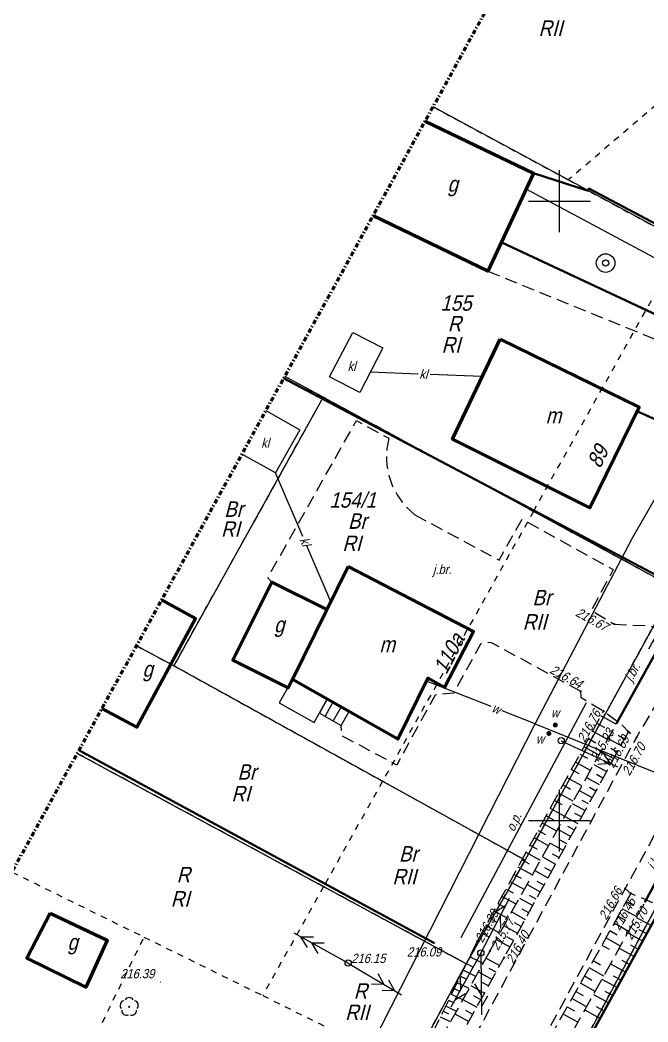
# Model space of a CAD drawing. Extents: x 7449598 to 7450455, y 5563374 to 5564952.
# Drawn here: x 7449656.5 to 7449707.2, y 5563583.7 to 5563664.6 of the extents above; entities that cross this region are included whole.
import ezdxf
from ezdxf.enums import TextEntityAlignment as Align

# ---------------------------------------------------------------- set-up
doc = ezdxf.new("R2010")
doc.units = 0
doc.header["$MEASUREMENT"] = 0
for name, pattern in [('218-500', [1, 0.5, -0.5]), ('420-500', [1.5, 1, -0.5]), ('823-500', [1.75, 1.25, -0.5]), ('DGN Style 4', [0.686427, 0.343214, -0.171607, 0, -0.171607])]:
    doc.linetypes.add(name, pattern=pattern)
for name, color, linetype, lineweight in [('EBTPO_352', 7, 'Continuous', 0), ('EBUPP_316', 7, 'Continuous', 0), ('EDZPD_219', 7, 'Continuous', 0), ('GULENN', 1, 'Continuous', 13), ('GULTPR', 36, 'Continuous', 13), ('GUPELS', 1, 'Continuous', 13), ('GUPWZA', 7, 'Continuous', 0), ('SDRPK_420', 7, 'Continuous', 0), ('SDRPK_432', 7, 'Continuous', 0), ('SDRPT_414', 7, 'Continuous', 0), ('SZOPO_902', 7, 'Continuous', 0), ('SZOPO_903', 7, 'Continuous', 0), ('UEEPA_510', 7, 'Continuous', 0), ('UKKPO_582', 7, 'Continuous', 0), ('UWWPO_581', 7, 'Continuous', 0), ('Warstwa 1', 7, 'Continuous', 0), ('Warstwa 24', 7, 'Continuous', 0), ('Warstwa 26', 7, 'Continuous', 0), ('Warstwa 28', 7, 'Continuous', 0), ('Warstwa 29', 7, 'Continuous', 0), ('Warstwa 3', 7, 'Continuous', 0), ('Warstwa 4', 7, 'Continuous', 0), ('Warstwa 40', 7, 'Continuous', 0), ('Warstwa 45', 7, 'Continuous', 0), ('Warstwa 60', 7, 'Continuous', 0), ('Warstwa 8', 7, 'Continuous', 0), ('WUKPS_403', 7, 'Continuous', 0), ('WUKPS_820', 7, 'Continuous', 0), ('WUKPS_823', 7, 'Continuous', 0), ('WUKPS_824', 7, 'Continuous', 0)]:
    doc.layers.add(name, color=color, linetype=linetype, lineweight=lineweight)
doc.styles.add('Style-WORKING_1250 I 0.26180', font='WORKING_1250.shx', dxfattribs={"oblique": 14.999978})

# ---------------------------------------------------------------- blocks, each defined once
blk = doc.blocks.new('US13')
at = {"layer": 'Warstwa 1', "color": 7, "linetype": 'Continuous', "lineweight": 13}
for radius in [0.75, 0.25]:
    blk.add_circle((0, 0), radius, dxfattribs=at)
blk = doc.blocks.new('922_12')
at = {"layer": 'Warstwa 40', "linetype": 'Continuous', "lineweight": 13}
blk.add_hatch(color=0, dxfattribs=at).paths.add_polyline_path([(-4.5, 0, 1), (4.5, 0, 1)])
at = {"layer": 'Warstwa 40', "color": 0, "linetype": 'Continuous', "lineweight": 13}
blk.add_circle((0, 0), 4.5, dxfattribs=at)
for centre, start, end in [((-35.6, 11.6), 102.14704, 221.85278), ((0, 37.5), 30.14704, 149.85278), ((35.7, 11.6), 318.14704, 77.85278), ((-22, -30.3), 174.14708, 293.85278), ((22.1, -30.3), 246.14704, 5.85278)]:
    blk.add_arc(centre, 37.5, start, end, dxfattribs=at)
blk = doc.blocks.new('140_16')
at = {"layer": 'Warstwa 45', "linetype": 'Continuous', "lineweight": 13}
blk.add_hatch(color=0, dxfattribs=at).paths.add_polyline_path([(4.5, 0, 1), (-4.5, 0, 1)], flags=16)
blk = doc.blocks.new('510_1')
at = {"layer": 'UEEPA_510', "color": 7, "linetype": 'Continuous', "lineweight": 13}
blk.add_circle((0, 0), 0.25, dxfattribs=at)
blk = doc.blocks.new('KOLO')
blk.add_hatch(color=0).paths.add_polyline_path([(0, -5), (-1.2941, -4.82963), (-2.5, -4.33013), (-3.53553, -3.53553), (-4.33013, -2.5), (-4.82963, -1.2941), (-5, 0), (-4.82963, 1.2941), (-4.33013, 2.5), (-3.53553, 3.53553), (-2.5, 4.33013), (-1.2941, 4.82963), (0, 5), (1.2941, 4.82963), (2.5, 4.33013), (3.53553, 3.53553), (4.33013, 2.5), (4.82963, 1.2941), (5, 0), (4.82963, -1.2941), (4.33013, -2.5), (3.53553, -3.53553), (2.5, -4.33013), (1.2941, -4.82963)], flags=16)
blk = doc.blocks.new('SUPE04_2')
at = {"color": 0, "flags": 128}
for points in [[(0, 0), (-100, 0)], [(-69.82163, -10), (-87.14214, 0), (-69.82163, 10)]]:
    blk.add_lwpolyline(points, dxfattribs=at)
blk = doc.blocks.new('SUPE03_1')
at = {"color": 0, "flags": 128}
for points in [[(0, 0), (100, 0)], [(49.82163, 10), (67.14214, 0), (49.82163, -10)], [(69.82163, 10), (87.14214, 0), (69.82163, -10)]]:
    blk.add_lwpolyline(points, dxfattribs=at)
blk = doc.blocks.new('510_29_2')
at = {"layer": 'Warstwa 29', "color": 0, "linetype": 'Continuous', "lineweight": 13}
blk.add_circle((-0.04215, -0.04435), 24.99998, dxfattribs=at)
blk = doc.blocks.new('SUPT01_2')
at = {"color": 0, "flags": 128}
for points in [[(0, 0), (-100, 0)], [(-69.82163, -10), (-87.14214, 0)], [(-67.14214, 0), (-49.82163, 10)]]:
    blk.add_lwpolyline(points, dxfattribs=at)
blk = doc.blocks.new('140_1')
at = {"layer": 'WUKPS_403', "linetype": 'Continuous', "lineweight": 13}
h = blk.add_hatch(color=256, dxfattribs=at)
edge = h.paths.add_edge_path()
edge.add_arc((0, 0), 0.045, 0, 360)
at = {"layer": 'WUKPS_403', "color": 7, "linetype": 'Continuous', "lineweight": 13}
blk.add_circle((0, 0), 0.045, dxfattribs=at)

msp = doc.modelspace()

# ---------------------------------------------------------------- linework, layer by layer
at = {"layer": 'EBTPO_352', "color": 7, "linetype": 'Continuous', "lineweight": 13, "ltscale": 0.1}
for p, q in [((7449681.718, 5563609.545), (7449681.083, 5563608.42)), ((7449682.375, 5563609.174), (7449681.74, 5563608.049))]:
    msp.add_line(p, q, dxfattribs=at)
at = {"layer": 'EBTPO_352', "color": 7, "linetype": 'Continuous', "lineweight": 13, "ltscale": 0.1, "flags": 128}
for points in [[(7449678.45, 5563611.39), (7449677.388, 5563609.509), (7449680.202, 5563607.92), (7449681.264, 5563609.801)], [(7449681.264, 5563609.801), (7449680.629, 5563608.677), (7449682.397, 5563607.678), (7449683.032, 5563608.803)]]:
    msp.add_lwpolyline(points, close=True, dxfattribs=at)
at = {"layer": 'EBUPP_316', "color": 7, "linetype": 'Continuous', "lineweight": 40, "ltscale": 0.1}
msp.add_line((7449681.219, 5563617.035), (7449678.598, 5563611.677), dxfattribs=at)
at = {"layer": 'EDZPD_219', "color": 96, "linetype": 'Continuous', "lineweight": 13}
for p, q in [((7449721.56, 5563640.45), (7449689.8, 5563657.609)), ((7449680.94, 5563634.17), (7449677.83, 5563635.858)), ((7449680.94, 5563634.17), (7449668.88, 5563612.49)), ((7449680.94, 5563634.17), (7449709.29, 5563618.78)), ((7449697.23, 5563596.8), (7449709.29, 5563618.78)), ((7449668.88, 5563612.49), (7449665.861, 5563614.108)), ((7449697.23, 5563596.8), (7449668.88, 5563612.49)), ((7449692.48, 5563588.44), (7449661.079, 5563605.417)), ((7449697.23, 5563596.8), (7449692.48, 5563588.44)), ((7449707.93, 5563593.25), (7449680.43, 5563541.62)), ((7449687.01, 5563578.33), (7449692.48, 5563588.44))]:
    msp.add_line(p, q, dxfattribs=at)
at = {"layer": 'SDRPK_420', "color": 7, "linetype": '420-500', "lineweight": 13, "flags": 128}
for points in [[(7449742.4, 5563661.87), (7449728.77, 5563637.34), (7449725.32, 5563631.05), (7449716.96, 5563615.74), (7449713.31, 5563609.01), (7449708.77, 5563600.82), (7449705.31, 5563594.52), (7449693.56, 5563572.89), (7449692, 5563570.03), (7449685.93, 5563558.94)], [(7449694.23, 5563644.36), (7449709.23, 5563638.25), (7449714.42, 5563636.16), (7449716.29, 5563635.91)], [(7449681.219, 5563617.035), (7449676.784, 5563619.245), (7449676.462, 5563619.602), (7449683.62, 5563632.29), (7449686.24, 5563630.86)], [(7449688.34, 5563624.68), (7449695.13, 5563621.02), (7449696.99, 5563624.32), (7449704.35, 5563620.26), (7449702.57, 5563616.96), (7449704.43, 5563615.86)], [(7449704.43, 5563615.86), (7449707.35, 5563615.71), (7449708.97, 5563615.02), (7449709.52, 5563615.06), (7449711.02, 5563614.93)], [(7449711.02, 5563614.93), (7449706.22, 5563606.71), (7449691.16, 5563578.85)], [(7449701.71, 5563610.43), (7449694.48, 5563614.38), (7449693.63, 5563614.24), (7449691.47, 5563610.29), (7449689.97, 5563610.13), (7449686.87, 5563604.48), (7449682.43, 5563606.84), (7449682.397, 5563607.678)], [(7449701.71, 5563610.43), (7449701.72, 5563609.95), (7449703.57, 5563608.84), (7449705.08, 5563607.71), (7449705.57, 5563607.17), (7449706.22, 5563606.71)], [(7449705.31, 5563594.52), (7449705.77, 5563594.12), (7449707.99, 5563593.18)]]:
    msp.add_lwpolyline(points, dxfattribs=at)
at = {"layer": 'SDRPK_420', "color": 7, "linetype": '420-500', "lineweight": 13}
msp.add_arc((7449691.985, 5563629.366), 5.937, 165.41923, 232.11689, dxfattribs=at)
at = {"layer": 'SDRPT_414', "color": 7, "linetype": 'Continuous', "lineweight": 40}
for p, q in [((7449704.65, 5563607.89), (7449708.74, 5563615.27)), ((7449706.93, 5563593.45), (7449711.36, 5563601.69))]:
    msp.add_line(p, q, dxfattribs=at)
at = {"layer": 'SZOPO_902', "color": 7, "linetype": 'Continuous', "lineweight": 40}
for p, q in [((7449661.218, 5563605.669), (7449689.87, 5563590.12)), ((7449708.28, 5563593.09), (7449696.5, 5563571.67))]:
    msp.add_line(p, q, dxfattribs=at)
at = {"layer": 'SZOPO_902', "color": 7, "linetype": 'Continuous', "lineweight": 40, "flags": 128}
msp.add_lwpolyline([(7449709.29, 5563619.02), (7449677.743, 5563635.7)], dxfattribs=at)
at = {"layer": 'SZOPO_903', "color": 7, "linetype": 'Continuous', "lineweight": 13}
msp.add_line((7449692.07, 5563590.56), (7449702.2, 5563609.54), dxfattribs=at)
at = {"layer": 'UKKPO_582', "color": 36, "linetype": 'Continuous', "lineweight": 13, "flags": 128}
msp.add_lwpolyline([(7449681.455, 5563635.817), (7449683.32, 5563639.41), (7449685.746, 5563638.15), (7449683.881, 5563634.557)], close=True, dxfattribs=at)
for points in [[(7449684.744, 5563636.219), (7449688.596, 5563636.067)], [(7449689.561, 5563636.029), (7449693.746, 5563635.865)], [(7449676.306, 5563633.089), (7449679.049, 5563631.537), (7449677.079, 5563628.055), (7449674.378, 5563629.584)], [(7449679.288, 5563622.931), (7449677.079, 5563628.055)], [(7449681.591, 5563617.588), (7449679.614, 5563622.175)]]:
    msp.add_lwpolyline(points, dxfattribs=at)
at = {"layer": 'UWWPO_581', "color": 5, "linetype": 'Continuous', "lineweight": 13, "flags": 128}
for points in [[(7449698.044, 5563607.802), (7449702.081, 5563615.537), (7449705.915, 5563622.82), (7449715.39, 5563639.332), (7449716.371, 5563640.762), (7449697.367, 5563650.946)], [(7449694.503, 5563609.197), (7449689.262, 5563611.26)], [(7449679.316, 5563570.178), (7449684.062, 5563580.3), (7449695.112, 5563602.058), (7449698.044, 5563607.802), (7449695.378, 5563608.852)], [(7449698.044, 5563607.802), (7449707.09, 5563604.151), (7449715.08, 5563601.051), (7449715.259, 5563601.518), (7449716.043, 5563601.969), (7449716.951, 5563601.893)]]:
    msp.add_lwpolyline(points, dxfattribs=at)
at = {"layer": 'Warstwa 1', "color": 7, "linetype": 'Continuous', "lineweight": 40}
for p, q in [((7449709.82, 5563639.9), (7449695.36, 5563646.66)), ((7449715.09, 5563629.12), (7449706.26, 5563633.04))]:
    msp.add_line(p, q, dxfattribs=at)
at = {"layer": 'Warstwa 1', "color": 7, "linetype": 'Continuous', "lineweight": 40, "flags": 128}
msp.add_lwpolyline([(7449726.35, 5563650.25), (7449721.19, 5563641.06), (7449702.38, 5563651.02), (7449702.32, 5563650.82), (7449697.91, 5563652.27)], dxfattribs=at)
at = {"layer": 'Warstwa 29', "color": 96, "linetype": '218-500', "lineweight": 13}
for p, q in [((7449718.47, 5563666.88), (7449700.72, 5563651.71)), ((7449700.72, 5563651.71), (7449689.8, 5563657.61)), ((7449689.8, 5563657.61), (7449700.72, 5563651.71)), ((7449710.05, 5563646.67), (7449700.72, 5563651.71)), ((7449700.72, 5563651.71), (7449710.05, 5563646.67)), ((7449697.91, 5563624.96), (7449710.05, 5563646.67)), ((7449680.94, 5563634.17), (7449677.83, 5563635.858)), ((7449677.83, 5563635.858), (7449680.94, 5563634.17)), ((7449680.94, 5563634.17), (7449668.88, 5563612.49)), ((7449668.88, 5563612.49), (7449680.94, 5563634.17)), ((7449697.909, 5563624.958), (7449680.94, 5563634.17)), ((7449680.94, 5563634.17), (7449697.91, 5563624.96)), ((7449697.909, 5563624.958), (7449685.723, 5563603.168)), ((7449709.29, 5563618.78), (7449697.909, 5563624.958)), ((7449697.909, 5563624.958), (7449709.29, 5563618.78)), ((7449697.23, 5563596.8), (7449709.29, 5563618.78)), ((7449709.29, 5563618.78), (7449697.23, 5563596.8)), ((7449668.88, 5563612.49), (7449665.861, 5563614.108)), ((7449665.861, 5563614.108), (7449668.88, 5563612.49)), ((7449668.88, 5563612.49), (7449685.723, 5563603.168)), ((7449685.723, 5563603.168), (7449668.88, 5563612.49)), ((7449680.968, 5563594.665), (7449661.08, 5563605.419)), ((7449661.08, 5563605.419), (7449680.968, 5563594.665)), ((7449685.723, 5563603.168), (7449680.968, 5563594.665)), ((7449685.723, 5563603.168), (7449697.23, 5563596.8)), ((7449697.23, 5563596.8), (7449685.723, 5563603.168)), ((7449692.48, 5563588.44), (7449697.23, 5563596.8)), ((7449697.23, 5563596.8), (7449692.48, 5563588.44)), ((7449655.809, 5563595.84), (7449666.47, 5563590.59)), ((7449680.968, 5563594.665), (7449676.05, 5563585.87)), ((7449680.968, 5563594.665), (7449692.48, 5563588.44)), ((7449692.48, 5563588.44), (7449680.968, 5563594.665)), ((7449707.93, 5563593.25), (7449694.05, 5563567.2)), ((7449694.05, 5563567.2), (7449707.93, 5563593.25)), ((7449648.23, 5563553.13), (7449666.47, 5563590.59)), ((7449666.47, 5563590.59), (7449676.05, 5563585.87)), ((7449687.92, 5563580.01), (7449692.48, 5563588.44)), ((7449692.48, 5563588.44), (7449687.92, 5563580.01)), ((7449676.05, 5563585.87), (7449687.92, 5563580.01))]:
    msp.add_line(p, q, dxfattribs=at)
at = {"layer": 'Warstwa 3', "color": 7, "linetype": 'Continuous', "lineweight": 53, "flags": 128}
for points in [[(7449689.159, 5563656.445), (7449697.91, 5563652.27), (7449694.23, 5563644.36), (7449684.961, 5563648.817)], [(7449681.219, 5563617.035), (7449676.784, 5563619.245), (7449673.646, 5563612.95), (7449678.121, 5563610.72), (7449678.598, 5563611.677)], [(7449667.895, 5563617.804), (7449670.64, 5563616.32), (7449665.88, 5563607.53), (7449663.076, 5563609.046)]]:
    msp.add_lwpolyline(points, dxfattribs=at)
for points in [[(7449695.21, 5563638.86), (7449706.44, 5563633.37), (7449702.46, 5563625.23), (7449691.38, 5563630.79)], [(7449682.96, 5563620.51), (7449693.06, 5563615.25), (7449690.72, 5563610.73), (7449689.37, 5563611.48), (7449686.97, 5563606.58), (7449678.45, 5563611.39)], [(7449658.9, 5563592.52), (7449663.49, 5563590.33), (7449661.77, 5563586.56), (7449657.02, 5563588.9)]]:
    msp.add_lwpolyline(points, close=True, dxfattribs=at)
at = {"layer": 'Warstwa 60', "color": 7, "linetype": 'Continuous', "lineweight": 13}
for p, q in [((7449700, 5563647.5), (7449700, 5563652.5)), ((7449697.5, 5563650), (7449702.5, 5563650)), ((7449700, 5563597.5), (7449700, 5563602.5)), ((7449697.5, 5563600), (7449702.5, 5563600))]:
    msp.add_line(p, q, dxfattribs=at)
at = {"layer": 'Warstwa 8', "color": 7, "linetype": 'DGN Style 4', "lineweight": 53, "flags": 128}
msp.add_lwpolyline([(7450242.249, 5564757.195), (7450281.761, 5564736.224), (7450381.947, 5564923.763), (7450454.953, 5564884.917), (7450405.405, 5564791.854), (7450392.833, 5564798.548), (7450342.944, 5564703.75), (7450227.046, 5564484.373), (7450154.831, 5564348.788), (7449690.291, 5563497.193), (7449618.905, 5563522.751), (7449629.01, 5563547.14), (7449943.259, 5564118.2), (7449916.282, 5564132.943), (7449953.147, 5564197.693), (7449979.298, 5564183.674), (7450084.831, 5564375.475), (7450052.492, 5564392.854)], close=True, dxfattribs=at)
at = {"layer": 'WUKPS_820', "color": 7, "linetype": 'Continuous', "lineweight": 13}
for p, q in [((7449704.582, 5563607.773), (7449703.354, 5563608.446)), ((7449703.03, 5563607.856), (7449703.643, 5563607.52)), ((7449702.347, 5563606.609), (7449702.956, 5563606.275)), ((7449703.892, 5563606.53), (7449702.671, 5563607.2)), ((7449703.94, 5563606.614), (7449704.957, 5563606.055)), ((7449705.245, 5563606.58), (7449704.738, 5563606.859)), ((7449703.201, 5563605.288), (7449701.987, 5563605.953)), ((7449704.668, 5563605.531), (7449704.159, 5563605.811)), ((7449701.664, 5563605.362), (7449702.268, 5563605.031)), ((7449703.358, 5563605.568), (7449704.379, 5563605.006)), ((7449700.98, 5563604.115), (7449701.581, 5563603.786)), ((7449702.51, 5563604.045), (7449701.304, 5563604.706)), ((7449702.776, 5563604.522), (7449703.802, 5563603.957)), ((7449704.091, 5563604.481), (7449703.579, 5563604.763)), ((7449701.818, 5563602.802), (7449700.62, 5563603.459)), ((7449702.193, 5563603.475), (7449703.225, 5563602.908)), ((7449703.513, 5563603.432), (7449702.999, 5563603.715)), ((7449700.297, 5563602.869), (7449700.894, 5563602.541)), ((7449701.611, 5563602.429), (7449702.648, 5563601.858)), ((7449702.936, 5563602.383), (7449702.419, 5563602.667)), ((7449699.613, 5563601.622), (7449700.207, 5563601.297)), ((7449701.127, 5563601.56), (7449699.937, 5563602.213)), ((7449702.359, 5563601.334), (7449701.839, 5563601.62)), ((7449700.436, 5563600.317), (7449699.253, 5563600.966)), ((7449701.029, 5563601.382), (7449702.07, 5563600.809)), ((7449698.93, 5563600.375), (7449699.519, 5563600.052)), ((7449700.447, 5563600.336), (7449701.493, 5563599.76)), ((7449701.782, 5563600.285), (7449701.26, 5563600.572)), ((7449698.282, 5563599.194), (7449698.868, 5563598.873)), ((7449699.782, 5563599.14), (7449698.606, 5563599.785)), ((7449699.864, 5563599.289), (7449700.916, 5563598.711)), ((7449701.204, 5563599.235), (7449700.68, 5563599.524)), ((7449699.127, 5563597.963), (7449697.958, 5563598.604)), ((7449700.591, 5563598.121), (7449700.064, 5563598.411)), ((7449697.635, 5563598.013), (7449698.217, 5563597.694)), ((7449699.246, 5563598.177), (7449700.302, 5563597.596)), ((7449696.987, 5563596.832), (7449697.566, 5563596.515)), ((7449698.472, 5563596.786), (7449697.311, 5563597.422)), ((7449698.627, 5563597.065), (7449699.689, 5563596.481)), ((7449699.978, 5563597.006), (7449699.448, 5563597.297)), ((7449697.817, 5563595.609), (7449696.663, 5563596.241)), ((7449698.009, 5563595.953), (7449699.076, 5563595.366)), ((7449699.364, 5563595.891), (7449698.832, 5563596.184)), ((7449696.34, 5563595.651), (7449696.915, 5563595.336)), ((7449695.692, 5563594.47), (7449696.263, 5563594.156)), ((7449697.162, 5563594.432), (7449696.016, 5563595.06)), ((7449697.39, 5563594.841), (7449698.462, 5563594.252)), ((7449698.751, 5563594.776), (7449698.216, 5563595.07)), ((7449696.507, 5563593.255), (7449695.368, 5563593.879)), ((7449696.772, 5563593.729), (7449697.849, 5563593.137)), ((7449698.138, 5563593.661), (7449697.6, 5563593.957)), ((7449695.852, 5563592.078), (7449694.721, 5563592.698)), ((7449695.045, 5563593.288), (7449695.612, 5563592.977)), ((7449697.524, 5563592.547), (7449696.985, 5563592.844)), ((7449706.244, 5563592.221), (7449705.073, 5563592.878)), ((7449705.403, 5563593.466), (7449705.988, 5563593.138)), ((7449694.397, 5563592.107), (7449694.961, 5563591.798)), ((7449696.154, 5563592.617), (7449697.236, 5563592.022)), ((7449704.743, 5563592.289), (7449705.329, 5563591.961)), ((7449706.216, 5563592.171), (7449707.413, 5563591.513)), ((7449695.197, 5563590.901), (7449694.073, 5563591.517)), ((7449695.535, 5563591.505), (7449696.622, 5563590.907)), ((7449696.911, 5563591.432), (7449696.369, 5563591.73)), ((7449704.083, 5563591.112), (7449704.671, 5563590.783)), ((7449705.587, 5563591.043), (7449704.413, 5563591.701)), ((7449707.051, 5563590.856), (7449706.451, 5563591.186)), ((7449693.75, 5563590.926), (7449694.31, 5563590.619)), ((7449694.917, 5563590.393), (7449696.009, 5563589.792)), ((7449696.298, 5563590.317), (7449695.753, 5563590.617)), ((7449704.929, 5563589.865), (7449703.753, 5563590.524)), ((7449705.522, 5563590.927), (7449706.726, 5563590.265)), ((7449703.423, 5563589.936), (7449704.012, 5563589.605)), ((7449704.828, 5563589.683), (7449706.04, 5563589.016)), ((7449706.365, 5563589.608), (7449705.761, 5563589.94)), ((7449693.842, 5563588.464), (7449692.765, 5563588.99)), ((7449694.08, 5563588.891), (7449695.178, 5563588.285)), ((7449702.727, 5563588.693), (7449703.317, 5563588.362)), ((7449705.678, 5563588.359), (7449705.07, 5563588.694)), ((7449693.256, 5563587.415), (7449692.239, 5563587.911)), ((7449692.502, 5563588.451), (7449693.026, 5563588.195)), ((7449694.889, 5563587.761), (7449694.339, 5563588.064)), ((7449703.578, 5563587.443), (7449702.397, 5563588.105)), ((7449704.133, 5563588.439), (7449705.353, 5563587.768)), ((7449692.009, 5563587.44), (7449692.504, 5563587.198)), ((7449693.46, 5563587.78), (7449694.564, 5563587.171)), ((7449702.03, 5563587.451), (7449702.621, 5563587.119)), ((7449703.439, 5563587.194), (7449704.667, 5563586.519)), ((7449704.992, 5563587.111), (7449704.38, 5563587.447)), ((7449691.515, 5563586.429), (7449691.983, 5563586.2)), ((7449692.708, 5563586.431), (7449691.746, 5563586.901)), ((7449692.84, 5563586.669), (7449693.949, 5563586.057)), ((7449694.274, 5563586.647), (7449693.721, 5563586.952)), ((7449701.333, 5563586.209), (7449701.926, 5563585.876)), ((7449702.884, 5563586.199), (7449701.7, 5563586.863)), ((7449704.305, 5563585.862), (7449703.689, 5563586.201)), ((7449691.055, 5563585.485), (7449691.497, 5563585.27)), ((7449692.195, 5563585.513), (7449691.285, 5563585.957)), ((7449692.22, 5563585.558), (7449693.334, 5563584.943)), ((7449693.66, 5563585.533), (7449693.104, 5563585.839)), ((7449702.19, 5563584.955), (7449701.003, 5563585.62)), ((7449702.745, 5563585.95), (7449703.98, 5563585.271)), ((7449690.628, 5563584.609), (7449691.046, 5563584.405)), ((7449691.683, 5563584.595), (7449690.825, 5563585.014)), ((7449693.009, 5563584.353), (7449692.451, 5563584.661)), ((7449700.637, 5563584.966), (7449701.231, 5563584.633)), ((7449702.051, 5563584.706), (7449703.293, 5563584.023)), ((7449703.619, 5563584.614), (7449702.999, 5563584.955)), ((7449691.208, 5563583.742), (7449690.397, 5563584.138)), ((7449691.564, 5563584.381), (7449692.683, 5563583.764)), ((7449701.496, 5563583.711), (7449700.307, 5563584.378))]:
    msp.add_line(p, q, dxfattribs=at)
at = {"layer": 'WUKPS_823', "color": 7, "linetype": '823-500', "lineweight": 13}
for p, q in [((7449693.39, 5563590.27), (7449703.57, 5563608.84)), ((7449705.57, 5563607.17), (7449695.54, 5563588.94)), ((7449705.77, 5563594.12), (7449693.78, 5563572.74)), ((7449680.714, 5563562.075), (7449695.54, 5563588.94))]:
    msp.add_line(p, q, dxfattribs=at)
at = {"layer": 'WUKPS_823', "color": 7, "linetype": '823-500', "lineweight": 13, "flags": 128}
msp.add_lwpolyline([(7449678.517, 5563563.039), (7449687.405, 5563578.005), (7449693.39, 5563590.27)], dxfattribs=at)
at = {"layer": 'WUKPS_824', "color": 7, "linetype": '823-500', "lineweight": 13}
for p, q in [((7449694.39, 5563589.45), (7449704.65, 5563607.89)), ((7449695.14, 5563572.32), (7449706.93, 5563593.45))]:
    msp.add_line(p, q, dxfattribs=at)
at = {"layer": 'WUKPS_824', "color": 7, "linetype": '823-500', "lineweight": 13, "flags": 128}
msp.add_lwpolyline([(7449694.39, 5563589.45), (7449687.865, 5563577.746), (7449679.491, 5563562.724)], dxfattribs=at)

# ---------------------------------------------------------------- block references
at = {"layer": 'GULENN', "color": 1, "lineweight": 13, "ltscale": 0.1, "xscale": 0.05, "yscale": 0.05, "zscale": 0.05, "rotation": 155.174755298363}
msp.add_blockref('SUPE04_2', (7449700.148, 5563606.443), dxfattribs=at)
at = {"layer": 'GULTPR', "color": 30, "lineweight": 13, "ltscale": 0.1, "xscale": 0.04999999999999999, "yscale": 0.04999999999999999, "zscale": 0.05}
for p, rotation in [((7449709.61, 5563618.21), 61.13606901764397), ((7449693.66, 5563589.3), 242.3920849582484), ((7449693.66, 5563589.3), 61.13606901764397), ((7449693.66, 5563589.3), 90.49461426524698)]:
    msp.add_blockref('SUPT01_2', p, dxfattribs=dict(at, rotation=rotation))
at = {"layer": 'GUPELS', "color": 1, "lineweight": 13, "ltscale": 0.1, "xscale": 0.05000000000000002, "yscale": 0.05000000000000002, "zscale": 0.04999999999999999}
for rotation in [150.9978606820453, 329.1399028369278]:
    msp.add_blockref('SUPE03_1', (7449682.952, 5563588.491), dxfattribs=dict(at, rotation=rotation))
at = {"layer": 'GUPWZA', "color": 7, "lineweight": 0, "ltscale": 0.1, "xscale": 0.04000000000000001, "yscale": 0.04000000000000001, "zscale": 0.04000000000000001, "rotation": 90}
for p in [(7449699.152, 5563607.03), (7449699.672, 5563607.709)]:
    msp.add_blockref('KOLO', p, dxfattribs=at)
at = {"layer": 'UEEPA_510', "color": 7, "linetype": 'Continuous', "lineweight": 13}
for p in [(7449700.148, 5563606.443), (7449682.952, 5563588.491)]:
    msp.add_blockref('510_1', p, dxfattribs=at)
at = {"layer": 'Warstwa 1', "color": 7, "linetype": 'Continuous', "lineweight": 13}
msp.add_blockref('US13', (7449703.73, 5563645), dxfattribs=at)
at = {"layer": 'Warstwa 29', "color": 96, "linetype": 'Continuous', "lineweight": 13, "ltscale": 0.1, "xscale": 0.01, "yscale": 0.01, "zscale": 0.01, "rotation": 0.06643400000000002}
msp.add_blockref('510_29_2', (7449693.66, 5563589.3), dxfattribs=at)
at = {"layer": 'Warstwa 40', "color": 96, "linetype": 'Continuous', "lineweight": 13, "ltscale": 0.1, "xscale": 0.01, "yscale": 0.01, "zscale": 0.01, "rotation": 0.06643400000000002}
msp.add_blockref('922_12', (7449665.274, 5563584.96), dxfattribs=at)
at = {"layer": 'Warstwa 45', "color": 7, "linetype": 'Continuous', "lineweight": 13, "ltscale": 0.1, "xscale": 0.01, "yscale": 0.01, "zscale": 0.01, "rotation": 0.06643400000000002}
for p in [(7449682.952, 5563588.491), (7449692.713, 5563588.353), (7449667.792, 5563586.964), (7449665.274, 5563584.96)]:
    msp.add_blockref('140_16', p, dxfattribs=at)
at = {"layer": 'WUKPS_403', "color": 7, "linetype": 'Continuous', "lineweight": 13}
for p, rotation in [((7449704.43, 5563615.86), 331.3506882178749), ((7449701.71, 5563610.43), 60.83959938466317), ((7449703.57, 5563608.84), 60.84526895167711), ((7449705.57, 5563607.17), 61.26862234413056), ((7449706.22, 5563606.71), 60.84526895167711), ((7449705.77, 5563594.12), 61.48799617030072), ((7449706.93, 5563593.45), 60.7160959490643), ((7449693.39, 5563590.27), 61.18076142402656), ((7449694.39, 5563589.45), 61.26862234413056)]:
    msp.add_blockref('140_1', p, dxfattribs=dict(at, rotation=rotation))
for p in [(7449704.65, 5563607.89), (7449705.31, 5563594.52), (7449689.87, 5563590.12), (7449695.54, 5563588.94)]:
    msp.add_blockref('140_1', p, dxfattribs=at)

# ---------------------------------------------------------------- texts
at = {"layer": 'SDRPK_432', "color": 7, "linetype": 'Continuous', "lineweight": 0, "style": 'Style-WORKING_1250 I 0.26180', "oblique": 14.99998, "width": 0.900007}
for s, p in [('j.br.', (7449705.857, 5563611.138)), ('j.kp.', (7449707.688, 5563595.96))]:
    msp.add_text(s, height=0.75, rotation=61.53484, dxfattribs=at).set_placement(p)
at = {"layer": 'SZOPO_903', "color": 7, "linetype": 'Continuous', "lineweight": 13, "style": 'Style-WORKING_1250 I 0.26180', "oblique": 14.99998, "width": 0.900007}
msp.add_text('o.p.', height=0.75, rotation=65.09523, dxfattribs=at).set_placement((7449696.002, 5563599.2), align=Align.MIDDLE_LEFT)
at = {"layer": 'UKKPO_582', "color": 36, "linetype": 'Continuous', "lineweight": 13, "style": 'Style-WORKING_1250 I 0.26180', "oblique": 14.99998, "width": 0.900007}
for p in [(7449682.905, 5563636.294), (7449675.93, 5563630.111)]:
    msp.add_text('kl', height=0.75, rotation=0.06634, dxfattribs=at).set_placement(p)
for rotation, p in [(357.59391, (7449689.016, 5563635.665)), (293.3179, (7449679.133, 5563622.362))]:
    msp.add_text('kl', height=0.75, rotation=rotation, dxfattribs=at).set_placement(p, align=Align.CENTER)
at = {"layer": 'UWWPO_581', "color": 5, "linetype": 'Continuous', "lineweight": 13, "style": 'Style-WORKING_1250 I 0.26180', "oblique": 14.99998, "width": 0.900007}
msp.add_text('w', height=0.75, rotation=338.51013, dxfattribs=at).set_placement((7449694.611, 5563609.154), align=Align.MIDDLE_LEFT)
at = {"layer": 'UWWPO_581', "color": 7, "linetype": 'Continuous', "lineweight": 13, "style": 'Style-WORKING_1250 I 0.26180', "oblique": 14.99998, "width": 0.900007}
for p in [(7449699.326, 5563608.702), (7449698.109, 5563606.592)]:
    msp.add_text('w', height=0.75, dxfattribs=at).set_placement(p, align=Align.MIDDLE_LEFT)
at = {"layer": 'Warstwa 1', "color": 7, "linetype": 'Continuous', "lineweight": 30, "style": 'Style-WORKING_1250 I 0.26180', "oblique": 15, "width": 0.895998}
for s, rotation, p in [('89', 64.10825, (7449703.657, 5563629.107)), ('110a', 62.63574, (7449691.637, 5563613.192))]:
    msp.add_text(s, height=1.25, rotation=rotation, dxfattribs=at).set_placement(p, align=Align.CENTER)
at = {"layer": 'Warstwa 1', "color": 7, "linetype": 'Continuous', "lineweight": 0, "style": 'Style-WORKING_1250 I 0.26180', "oblique": 14.99998, "width": 0.900007}
msp.add_text('j.br.', height=0.75, rotation=0.37036, dxfattribs=at).set_placement((7449689.793, 5563619.893))
at = {"layer": 'Warstwa 24', "color": 96, "linetype": 'Continuous', "lineweight": 30, "style": 'Style-WORKING_1250 I 0.26180', "oblique": 15, "width": 0.899997}
for s, p in [('155', (7449690.393, 5563641.15)), ('154/1', (7449681.431, 5563625.252))]:
    msp.add_text(s, height=1.25, dxfattribs=at).set_placement(p)
at = {"layer": 'Warstwa 26', "color": 96, "linetype": 'Continuous', "lineweight": 30, "style": 'Style-WORKING_1250 I 0.26180', "width": 0.899997}
for s, oblique, p in [('RII', 15, (7449698.32, 5563663.34)), ('RI', 15, (7449690.492, 5563637.776)), ('RI', 14.99998, (7449672.687, 5563622.903)), ('RI', 15, (7449682.483, 5563621.759)), ('RII', 15, (7449697.04, 5563615.411)), ('RI', 15, (7449673.525, 5563601.537)), ('RII', 15, (7449686.516, 5563594.844)), ('RI', 15, (7449668.63, 5563593.051)), ('RII', 15, (7449682.703, 5563583.893))]:
    msp.add_text(s, height=1.25, dxfattribs=dict(at, oblique=oblique)).set_placement(p)
at = {"layer": 'Warstwa 28', "color": 96, "linetype": 'Continuous', "lineweight": 30, "style": 'Style-WORKING_1250 I 0.26180', "width": 0.899997}
for s, oblique, p in [('R', 15, (7449690.992, 5563639.492)), ('Br', 14.99998, (7449672.95, 5563624.512)), ('Br', 14.99998, (7449682.936, 5563623.547)), ('Br', 14.99998, (7449697.826, 5563617.372)), ('Br', 14.99998, (7449674.01, 5563603.287)), ('Br', 14.99998, (7449687.049, 5563596.685)), ('R', 15, (7449669.106, 5563595.005)), ('R', 14.99998, (7449683.4, 5563585.614))]:
    msp.add_text(s, height=1.25, dxfattribs=dict(at, oblique=oblique)).set_placement(p)
at = {"layer": 'Warstwa 4', "color": 7, "linetype": 'Continuous', "lineweight": 30, "style": 'Style-WORKING_1250 I 0.26180', "oblique": 15, "width": 0.899997}
for s, p in [('g', (7449690.97, 5563650.76)), ('m', (7449698.89, 5563632.06)), ('g', (7449676.966, 5563615.189)), ('m', (7449685.47, 5563613.59)), ('g', (7449666.347, 5563611.606)), ('g', (7449660.29, 5563589.56))]:
    msp.add_text(s, height=1.25, dxfattribs=at).set_placement(p)
at = {"layer": 'Warstwa 45', "color": 7, "linetype": 'Continuous', "lineweight": 13, "style": 'Style-WORKING_1250 I 0.26180', "oblique": 14.99998, "width": 0.900007}
for s, p in [(' 216.15', (7449682.952, 5563588.491)), (' 216.39', (7449664.296, 5563587.26))]:
    msp.add_text(s, height=0.75, rotation=0.06634, dxfattribs=at).set_placement(p)
at = {"layer": 'WUKPS_403', "color": 7, "linetype": 'Continuous', "lineweight": 13, "style": 'Style-WORKING_1250 I 0.26180', "oblique": 15, "width": 0.900007}
for s, rotation, p in [('216.67', 331.35069, (7449701.242, 5563616.561)), ('216.64', 331.35069, (7449699.168, 5563611.949)), ('216.76', 61.26862, (7449702.052, 5563606.241)), ('215.93', 60.90848, (7449703.119, 5563604.703)), ('216.69', 61.26862, (7449704.37, 5563604.167)), ('216.70', 60.84527, (7449705.663, 5563603.559)), ('216.66', 61.488, (7449703.798, 5563591.904)), ('216.46', 60.7161, (7449704.853, 5563591.064)), ('216.39', 61.26862, (7449693.8, 5563590.078)), ('215.70', 60.8396, (7449705.842, 5563590.302)), ('215.77', 60.90848, (7449695.051, 5563589.45)), ('216.40', 61.18076, (7449696.29, 5563588.365))]:
    msp.add_text(s, height=0.75, rotation=rotation, dxfattribs=at).set_placement(p)
msp.add_text('216.09', height=0.75, dxfattribs=at).set_placement((7449687.698, 5563589.02))

doc.saveas('drawing.dxf')
